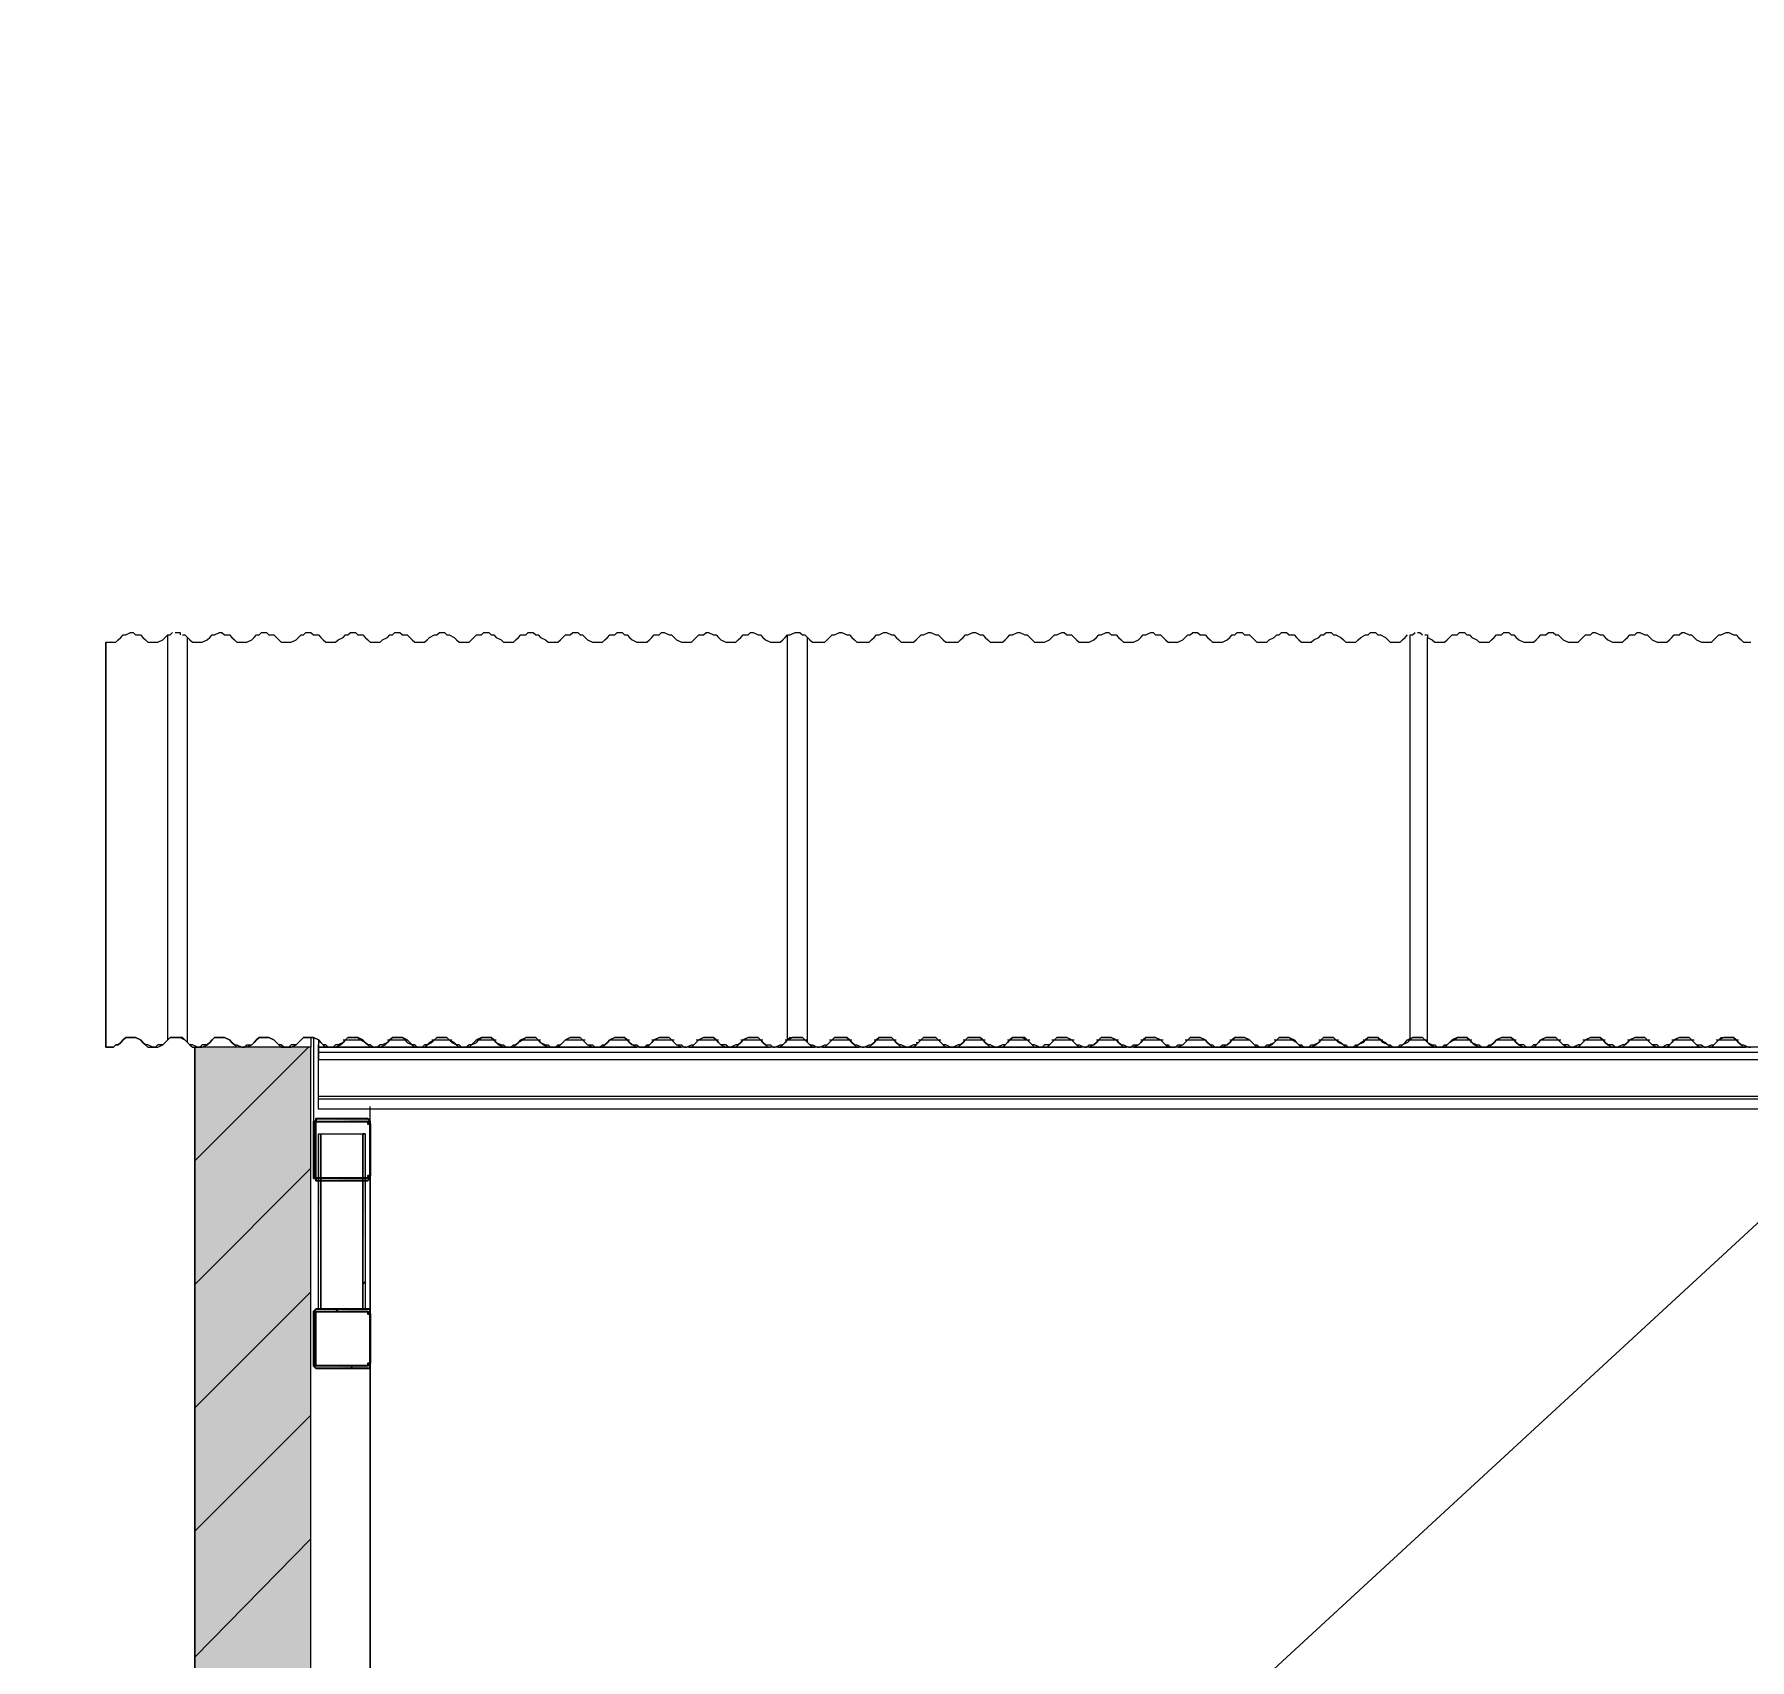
# Model space of a CAD drawing. Extents: x -187 to 52, y -9 to 65.
# Drawn here: x -132.639 to -129.702, y 41.74 to 44.523 of the extents above; entities that cross this region are included whole.
import ezdxf

# ---------------------------------------------------------------- set-up
doc = ezdxf.new("R2010")
doc.units = 0
doc.header["$MEASUREMENT"] = 0
doc.layers.add('Cotas', color=1, linetype='Continuous')
doc.layers.add('PDF4_Geometría', color=7, linetype='Continuous')
doc.layers.add('PDF4_Rellenos sólidos', color=7, linetype='Continuous', true_color=0xffffff)

msp = doc.modelspace()

# ---------------------------------------------------------------- hatches: boundary and pattern name
at = {"layer": 'PDF4_Rellenos sólidos', "transparency": 33554559}
h = msp.add_hatch(color=256, dxfattribs=at)
h.paths.add_polyline_path([(-132.3638, 41.6382), (-132.165, 41.6382), (-132.165, 42.7885), (-132.3638, 42.7885)])
h.paths.add_polyline_path([(-132.165, 38.6947), (-132.3638, 38.6947), (-132.3638, 38.4452), (-132.165, 38.4452)])
h = msp.add_hatch(color=256, dxfattribs=at)
h.paths.add_polyline_path([(-132.1523, 42.6658), (-132.0677, 42.6616), (-132.0677, 42.6658)])
h.paths.add_polyline_path([(-132.0677, 42.5643), (-132.1523, 42.5643), (-132.0677, 42.5601)])
h.paths.add_polyline_path([(-132.1566, 42.6574), (-132.1608, 42.6574), (-132.1608, 42.5686)])
h = msp.add_hatch(color=256, dxfattribs=at)
h.paths.add_polyline_path([(-132.1523, 42.3402), (-132.1481, 42.6404), (-132.1523, 42.6404)])
h.paths.add_polyline_path([(-132.0762, 42.3402), (-132.072, 42.6404), (-132.0762, 42.6404)])
h = msp.add_hatch(color=256, dxfattribs=at)
h.paths.add_polyline_path([(-132.1523, 42.3402), (-132.0677, 42.336), (-132.0677, 42.3402)])
h.paths.add_polyline_path([(-132.0677, 42.2429), (-132.1523, 42.2429), (-132.0677, 42.2387)])
h.paths.add_polyline_path([(-132.1566, 42.3317), (-132.1608, 42.3317), (-132.1608, 42.2471)])

# ---------------------------------------------------------------- linework, layer by layer
at = {"layer": 'Cotas'}
msp.add_line((-185.3587, -8.8734), (-104.8625, 65.3914), dxfattribs=at)
at = {"layer": 'PDF4_Geometría', "lineweight": 9}
for points in [[(-132.516, 43.482), (-132.516, 42.7885), (-132.516, 43.482), (-132.5118, 43.482), (-132.5033, 43.482), (-132.4991, 43.482), (-132.4949, 43.4863), (-132.4906, 43.4905), (-132.4864, 43.4947), (-132.4822, 43.4947), (-132.4737, 43.4989), (-132.4695, 43.4989), (-132.4653, 43.4947), (-132.4568, 43.4947), (-132.4526, 43.4905), (-132.4484, 43.4863), (-132.4441, 43.482), (-132.4357, 43.482), (-132.4314, 43.482), (-132.4272, 43.482), (-132.4188, 43.4863), (-132.4145, 43.4905), (-132.4103, 43.4947)], [(-132.4103, 42.8012), (-132.4103, 43.4947), (-132.4061, 43.4947), (-132.4018, 43.4989)], [(-132.3976, 43.4989), (-132.3934, 43.4989), (-132.3891, 43.4989), (-132.3891, 43.4947)], [(-132.3849, 43.4947), (-132.3807, 43.4947), (-132.3765, 43.4905), (-132.3722, 43.4863), (-132.368, 43.482), (-132.3595, 43.482), (-132.3553, 43.482), (-132.3511, 43.482), (-132.3426, 43.4863), (-132.3384, 43.4905), (-132.3342, 43.4947), (-132.3299, 43.4947), (-132.3215, 43.4989), (-132.3173, 43.4989), (-132.313, 43.4947), (-132.3046, 43.4947), (-132.3003, 43.4905), (-132.2961, 43.4863), (-132.2919, 43.482), (-132.2834, 43.482), (-132.2792, 43.482), (-132.275, 43.482), (-132.2665, 43.4863), (-132.2623, 43.4905), (-132.258, 43.4947), (-132.2538, 43.4947), (-132.2496, 43.4989), (-132.2411, 43.4989), (-132.2369, 43.4947), (-132.2284, 43.4947), (-132.2242, 43.4905), (-132.22, 43.4863), (-132.2158, 43.482), (-132.2115, 43.482), (-132.2031, 43.482), (-132.1988, 43.482), (-132.1904, 43.4863), (-132.1862, 43.4905), (-132.1819, 43.4947), (-132.1777, 43.4947), (-132.1735, 43.4989), (-132.165, 43.4989), (-132.1608, 43.4947), (-132.1523, 43.4947), (-132.1481, 43.4905), (-132.1439, 43.4863), (-132.1396, 43.482), (-132.1354, 43.482), (-132.1269, 43.482), (-132.1227, 43.482), (-132.1185, 43.4863), (-132.11, 43.4905), (-132.1058, 43.4947), (-132.1016, 43.4947), (-132.0973, 43.4989), (-132.0889, 43.4989), (-132.0847, 43.4947), (-132.0762, 43.4947), (-132.072, 43.4905), (-132.0677, 43.4863), (-132.0635, 43.482), (-132.0593, 43.482), (-132.0508, 43.482), (-132.0466, 43.482), (-132.0424, 43.4863), (-132.0339, 43.4905), (-132.0297, 43.4947), (-132.0254, 43.4947), (-132.0212, 43.4989), (-132.0128, 43.4989), (-132.0085, 43.4947), (-132.0001, 43.4947), (-131.9958, 43.4905), (-131.9916, 43.4863), (-131.9874, 43.482), (-131.9832, 43.482), (-131.9747, 43.482), (-131.9705, 43.482), (-131.9662, 43.4863), (-131.962, 43.4905), (-131.9536, 43.4947), (-131.9493, 43.4947), (-131.9451, 43.4989), (-131.9366, 43.4989), (-131.9324, 43.4947), (-131.9282, 43.4947), (-131.9197, 43.4905), (-131.9155, 43.4863), (-131.9113, 43.482), (-131.907, 43.482), (-131.8986, 43.482), (-131.8943, 43.482), (-131.8901, 43.4863), (-131.8859, 43.4905), (-131.8817, 43.4947), (-131.8732, 43.4947), (-131.869, 43.4989), (-131.8605, 43.4989), (-131.8563, 43.4947), (-131.8521, 43.4947), (-131.8478, 43.4905), (-131.8394, 43.4863), (-131.8351, 43.482), (-131.8309, 43.482), (-131.8225, 43.482), (-131.8182, 43.482), (-131.814, 43.4863), (-131.8098, 43.4905), (-131.8055, 43.4947), (-131.7971, 43.4947), (-131.7928, 43.4989), (-131.7844, 43.4989), (-131.7802, 43.4947), (-131.7759, 43.4947), (-131.7717, 43.4905), (-131.7632, 43.4863), (-131.759, 43.482), (-131.7548, 43.482), (-131.7463, 43.482), (-131.7421, 43.482), (-131.7379, 43.4863), (-131.7336, 43.4905), (-131.7294, 43.4947), (-131.721, 43.4947), (-131.7167, 43.4989), (-131.7083, 43.4989), (-131.704, 43.4947), (-131.6998, 43.4947), (-131.6956, 43.4905), (-131.6914, 43.4863), (-131.6829, 43.482), (-131.6787, 43.482), (-131.6702, 43.482), (-131.666, 43.482), (-131.6617, 43.4863), (-131.6575, 43.4905), (-131.6533, 43.4947), (-131.6448, 43.4947), (-131.6406, 43.4989), (-131.6321, 43.4989), (-131.6279, 43.4947), (-131.6237, 43.4947), (-131.6195, 43.4905), (-131.6152, 43.4863), (-131.6068, 43.482), (-131.6025, 43.482), (-131.5941, 43.482), (-131.5899, 43.482), (-131.5856, 43.4863), (-131.5814, 43.4905), (-131.5772, 43.4947), (-131.5687, 43.4947), (-131.5645, 43.4989), (-131.5603, 43.4989), (-131.5518, 43.4947), (-131.5476, 43.4947), (-131.5433, 43.4905), (-131.5391, 43.4863), (-131.5306, 43.482), (-131.5264, 43.482), (-131.5222, 43.482), (-131.5137, 43.482), (-131.5095, 43.4863), (-131.5053, 43.4905), (-131.501, 43.4947), (-131.4926, 43.4947), (-131.4884, 43.4989), (-131.4841, 43.4989), (-131.4757, 43.4947), (-131.4714, 43.4947), (-131.4672, 43.4905), (-131.463, 43.4863), (-131.4545, 43.482), (-131.4503, 43.482), (-131.4461, 43.482), (-131.4376, 43.482), (-131.4334, 43.4863), (-131.4291, 43.4905), (-131.4249, 43.4947), (-131.4165, 43.4947), (-131.4122, 43.4989), (-131.408, 43.4989), (-131.3995, 43.4947), (-131.3953, 43.4947), (-131.3911, 43.4905), (-131.3869, 43.4863), (-131.3784, 43.482), (-131.3742, 43.482), (-131.3699, 43.482), (-131.3615, 43.482), (-131.3573, 43.4863), (-131.353, 43.4905), (-131.3488, 43.4947)], [(-131.3488, 42.8012), (-131.3488, 43.4947), (-131.3446, 43.4947), (-131.3361, 43.4989), (-131.3319, 43.4989), (-131.3277, 43.4989), (-131.3234, 43.4947), (-131.3192, 43.4947), (-131.315, 43.4905), (-131.3107, 43.4863), (-131.3065, 43.482), (-131.298, 43.482), (-131.2938, 43.482), (-131.2854, 43.482), (-131.2811, 43.4863), (-131.2769, 43.4905), (-131.2727, 43.4947), (-131.2684, 43.4947), (-131.26, 43.4989), (-131.2558, 43.4989), (-131.2473, 43.4947), (-131.2431, 43.4947), (-131.2388, 43.4905), (-131.2346, 43.4863), (-131.2304, 43.482), (-131.2219, 43.482), (-131.2177, 43.482), (-131.2092, 43.482), (-131.205, 43.4863), (-131.2008, 43.4905), (-131.1965, 43.4947), (-131.1923, 43.4947), (-131.1839, 43.4989), (-131.1796, 43.4989), (-131.1712, 43.4947), (-131.1669, 43.4947), (-131.1627, 43.4905), (-131.1585, 43.4863), (-131.1543, 43.482), (-131.1458, 43.482), (-131.1416, 43.482), (-131.1331, 43.482), (-131.1289, 43.4863), (-131.1247, 43.4905), (-131.1204, 43.4947), (-131.1162, 43.4947), (-131.1077, 43.4989), (-131.1035, 43.4989), (-131.0951, 43.4947), (-131.0908, 43.4947), (-131.0866, 43.4905), (-131.0824, 43.4863), (-131.0781, 43.482), (-131.0697, 43.482), (-131.0654, 43.482), (-131.057, 43.482), (-131.0528, 43.4863), (-131.0485, 43.4905), (-131.0443, 43.4947), (-131.0401, 43.4947), (-131.0316, 43.4989), (-131.0274, 43.4989), (-131.0189, 43.4947), (-131.0147, 43.4947), (-131.0105, 43.4905), (-131.0062, 43.4863), (-131.002, 43.482), (-130.9936, 43.482), (-130.9893, 43.482), (-130.9809, 43.482), (-130.9766, 43.4863), (-130.9724, 43.4905), (-130.9682, 43.4947), (-130.9639, 43.4947), (-130.9555, 43.4989), (-130.9513, 43.4989), (-130.9428, 43.4947), (-130.9386, 43.4947), (-130.9343, 43.4905), (-130.9301, 43.4863), (-130.9259, 43.482), (-130.9174, 43.482), (-130.9132, 43.482), (-130.909, 43.482), (-130.9005, 43.4863), (-130.8963, 43.4905), (-130.8921, 43.4947), (-130.8878, 43.4947), (-130.8794, 43.4989), (-130.8751, 43.4989), (-130.8709, 43.4947), (-130.8625, 43.4947), (-130.8582, 43.4905), (-130.854, 43.4863), (-130.8498, 43.482), (-130.8413, 43.482), (-130.8371, 43.482), (-130.8328, 43.482), (-130.8244, 43.4863), (-130.8202, 43.4905), (-130.8159, 43.4947), (-130.8117, 43.4947), (-130.8032, 43.4989), (-130.799, 43.4989), (-130.7948, 43.4947), (-130.7863, 43.4947), (-130.7821, 43.4905), (-130.7779, 43.4863), (-130.7736, 43.482), (-130.7652, 43.482), (-130.761, 43.482), (-130.7567, 43.482), (-130.7483, 43.4863), (-130.744, 43.4905), (-130.7398, 43.4947), (-130.7356, 43.4947), (-130.7271, 43.4989), (-130.7229, 43.4989), (-130.7187, 43.4947), (-130.7102, 43.4947), (-130.706, 43.4905), (-130.7017, 43.4863), (-130.6975, 43.482), (-130.6933, 43.482), (-130.6848, 43.482), (-130.6806, 43.482), (-130.6721, 43.4863), (-130.6679, 43.4905), (-130.6637, 43.4947), (-130.6595, 43.4947), (-130.6552, 43.4989), (-130.6468, 43.4989), (-130.6425, 43.4947), (-130.6341, 43.4947), (-130.6299, 43.4905), (-130.6256, 43.4863), (-130.6214, 43.482), (-130.6172, 43.482), (-130.6087, 43.482), (-130.6045, 43.482), (-130.596, 43.4863), (-130.5918, 43.4905), (-130.5876, 43.4947), (-130.5833, 43.4947), (-130.5791, 43.4989), (-130.5706, 43.4989), (-130.5664, 43.4947), (-130.558, 43.4947), (-130.5537, 43.4905), (-130.5495, 43.4863), (-130.5453, 43.482), (-130.541, 43.482), (-130.5326, 43.482), (-130.5284, 43.482), (-130.5241, 43.4863), (-130.5157, 43.4905), (-130.5114, 43.4947), (-130.5072, 43.4947), (-130.503, 43.4989), (-130.4945, 43.4989), (-130.4903, 43.4947), (-130.4818, 43.4947), (-130.4776, 43.4905), (-130.4734, 43.4863), (-130.4691, 43.482), (-130.4649, 43.482), (-130.4565, 43.482), (-130.4522, 43.482), (-130.448, 43.4863), (-130.4395, 43.4905), (-130.4353, 43.4947), (-130.4311, 43.4947), (-130.4269, 43.4989), (-130.4184, 43.4989), (-130.4142, 43.4947), (-130.4099, 43.4947), (-130.4015, 43.4905), (-130.3973, 43.4863), (-130.393, 43.482), (-130.3888, 43.482), (-130.3803, 43.482), (-130.3761, 43.482), (-130.3719, 43.4863), (-130.3676, 43.4905), (-130.3592, 43.4947), (-130.355, 43.4947), (-130.3507, 43.4989), (-130.3423, 43.4989), (-130.338, 43.4947), (-130.3338, 43.4947), (-130.3254, 43.4905), (-130.3211, 43.4863), (-130.3169, 43.482), (-130.3127, 43.482), (-130.3042, 43.482), (-130.3, 43.482), (-130.2958, 43.4863), (-130.2915, 43.4905), (-130.2873, 43.4947)], [(-130.2831, 42.8012), (-130.2831, 43.4947), (-130.2788, 43.4947), (-130.2746, 43.4989)], [(-130.2704, 43.4989), (-130.2662, 43.4989), (-130.2619, 43.4947)], [(-130.2577, 43.4947), (-130.2535, 43.4947), (-130.2535, 43.4905), (-130.245, 43.4863), (-130.2408, 43.482), (-130.2365, 43.482), (-130.2281, 43.482), (-130.2239, 43.482), (-130.2196, 43.4863), (-130.2154, 43.4905), (-130.2112, 43.4947), (-130.2027, 43.4947), (-130.1985, 43.4989), (-130.19, 43.4989), (-130.1858, 43.4947), (-130.1816, 43.4947), (-130.1773, 43.4905), (-130.1689, 43.4863), (-130.1647, 43.482), (-130.1604, 43.482), (-130.152, 43.482), (-130.1477, 43.482), (-130.1435, 43.4863), (-130.1393, 43.4905), (-130.1351, 43.4947), (-130.1266, 43.4947), (-130.1224, 43.4989), (-130.1139, 43.4989), (-130.1097, 43.4947), (-130.1054, 43.4947), (-130.1012, 43.4905), (-130.097, 43.4863), (-130.0885, 43.482), (-130.0843, 43.482), (-130.0758, 43.482), (-130.0716, 43.482), (-130.0674, 43.4863), (-130.0632, 43.4905), (-130.0589, 43.4947), (-130.0505, 43.4947), (-130.0462, 43.4989), (-130.0378, 43.4989), (-130.0336, 43.4947), (-130.0293, 43.4947), (-130.0251, 43.4905), (-130.0209, 43.4863), (-130.0124, 43.482), (-130.0082, 43.482), (-130.0039, 43.482), (-129.9955, 43.482), (-129.9913, 43.4863), (-129.987, 43.4905), (-129.9828, 43.4947), (-129.9743, 43.4947), (-129.9701, 43.4989), (-129.9659, 43.4989), (-129.9574, 43.4947), (-129.9532, 43.4947), (-129.949, 43.4905), (-129.9447, 43.4863), (-129.9363, 43.482), (-129.9321, 43.482), (-129.9278, 43.482), (-129.9194, 43.482), (-129.9151, 43.4863), (-129.9109, 43.4905), (-129.9067, 43.4947), (-129.8982, 43.4947), (-129.894, 43.4989), (-129.8898, 43.4989), (-129.8813, 43.4947), (-129.8771, 43.4947), (-129.8728, 43.4905), (-129.8686, 43.4863), (-129.8602, 43.482), (-129.8559, 43.482), (-129.8517, 43.482), (-129.8432, 43.482), (-129.839, 43.4863), (-129.8348, 43.4905), (-129.8306, 43.4947), (-129.8221, 43.4947), (-129.8179, 43.4989), (-129.8136, 43.4989), (-129.8052, 43.4947), (-129.801, 43.4947), (-129.7967, 43.4905), (-129.7925, 43.4863), (-129.784, 43.482), (-129.7798, 43.482), (-129.7756, 43.482), (-129.7671, 43.482), (-129.7629, 43.4863), (-129.7587, 43.4905), (-129.7544, 43.4947), (-129.7502, 43.4947), (-129.7417, 43.4989), (-129.7375, 43.4989), (-129.7291, 43.4947), (-129.7248, 43.4947), (-129.7206, 43.4905), (-129.7164, 43.4863), (-129.7121, 43.482), (-129.7037, 43.482), (-129.6995, 43.482)], [(-132.3765, 42.7969), (-132.3765, 43.4905)], [(-131.315, 42.7969), (-131.315, 43.4905)], [(-130.2535, 42.7969), (-130.2535, 43.4905)], [(-132.165, 42.8054), (-132.165, 42.7885)], [(-132.1608, 42.8054), (-132.1608, 42.6574)], [(-132.1523, 42.8012), (-132.1523, 42.7969), (-132.1523, 42.7927), (-132.1523, 42.7885), (-132.1354, 42.7885)], [(-132.11, 42.8012), (-132.0762, 42.8012)], [(-132.0339, 42.8012), (-132.0001, 42.8012)], [(-131.9578, 42.8012), (-131.924, 42.8012)], [(-131.8817, 42.8012), (-131.8478, 42.8012)], [(-131.8055, 42.8012), (-131.7717, 42.8012)], [(-131.7294, 42.8012), (-131.6956, 42.8012)], [(-131.6533, 42.8012), (-131.6195, 42.8012)], [(-131.5814, 42.8012), (-131.5433, 42.8012)], [(-131.5053, 42.8012), (-131.4672, 42.8012)], [(-131.4291, 42.8012), (-131.3911, 42.8012)], [(-131.353, 42.8012), (-131.315, 42.8012)], [(-131.2769, 42.8012), (-131.2388, 42.8012)], [(-131.2008, 42.8012), (-131.1627, 42.8012)], [(-131.1247, 42.8012), (-131.0866, 42.8012)], [(-131.0485, 42.8012), (-131.0105, 42.8012)], [(-130.9724, 42.8012), (-130.9343, 42.8012)], [(-130.8963, 42.8012), (-130.8582, 42.8012)], [(-130.8202, 42.8012), (-130.7821, 42.8012)], [(-130.744, 42.8012), (-130.706, 42.8012)], [(-130.6679, 42.8012), (-130.6341, 42.8012)], [(-130.5918, 42.8012), (-130.558, 42.8012)], [(-130.5157, 42.8012), (-130.4818, 42.8012)], [(-130.4395, 42.8012), (-130.4057, 42.8012)], [(-130.3634, 42.8012), (-130.3296, 42.8012)], [(-130.2873, 42.8012), (-130.2535, 42.8012)], [(-130.2112, 42.8012), (-130.1773, 42.8012)], [(-130.1351, 42.8012), (-130.1012, 42.8012)], [(-130.0589, 42.8012), (-130.0251, 42.8012)], [(-129.987, 42.8012), (-129.949, 42.8012)], [(-129.9109, 42.8012), (-129.8728, 42.8012)], [(-129.8348, 42.8012), (-129.7967, 42.8012)], [(-129.7587, 42.8012), (-129.7206, 42.8012)], [(-132.3638, 42.5939), (-132.1692, 42.7885)], [(-132.2877, 35.4975), (-132.3638, 35.4975), (-132.3638, 42.7885)], [(-132.1523, 42.7208), (-132.1523, 42.725), (-132.1523, 42.7927)], [(-124.1213, 42.7885), (-132.1523, 42.7885), (-132.1523, 42.78), (-132.1523, 42.7758), (-132.1523, 42.7715), (-132.1523, 42.7673), (-124.1213, 42.7673), (-124.1213, 42.7039), (-124.1213, 42.6997), (-132.1523, 42.6997)], [(-132.1523, 42.78), (-124.1213, 42.78)], [(-126.663, 42.6827), (-129.3231, 42.6827), (-129.4076, 42.6827), (-132.0677, 42.6827), (-132.1523, 42.6827), (-132.1523, 42.687), (-132.1523, 42.6912), (-132.1523, 42.6954), (-132.1523, 42.6997), (-132.1523, 42.7039), (-132.1523, 42.7715)], [(-132.1269, 42.7885), (-132.0593, 42.7885)], [(-132.0508, 42.7885), (-131.9832, 42.7885)], [(-131.9747, 42.7885), (-131.907, 42.7885)], [(-131.8986, 42.7885), (-131.8309, 42.7885)], [(-131.8225, 42.7885), (-131.7548, 42.7885)], [(-131.7463, 42.7885), (-131.6787, 42.7885)], [(-131.6702, 42.7885), (-131.6068, 42.7885)], [(-131.5941, 42.7885), (-131.5306, 42.7885)], [(-131.518, 42.7885), (-131.4545, 42.7885)], [(-131.4418, 42.7885), (-131.3784, 42.7885)], [(-131.3657, 42.7885), (-131.3023, 42.7885)], [(-131.2896, 42.7885), (-131.2262, 42.7885)], [(-131.2135, 42.7885), (-131.15, 42.7885)], [(-131.1373, 42.7885), (-131.0739, 42.7885)], [(-131.0612, 42.7885), (-130.9978, 42.7885)], [(-130.9851, 42.7885), (-130.9217, 42.7885)], [(-130.909, 42.7885), (-130.8455, 42.7885)], [(-130.8328, 42.7885), (-130.7694, 42.7885)], [(-130.7567, 42.7885), (-130.6933, 42.7885)], [(-130.6806, 42.7885), (-130.6172, 42.7885)], [(-130.6087, 42.7885), (-130.541, 42.7885)], [(-130.5326, 42.7885), (-130.4649, 42.7885)], [(-130.4565, 42.7885), (-130.3888, 42.7885)], [(-130.3803, 42.7885), (-130.3127, 42.7885)], [(-130.3042, 42.7885), (-130.2365, 42.7885)], [(-130.2281, 42.7885), (-130.1604, 42.7885)], [(-130.152, 42.7885), (-130.0843, 42.7885)], [(-130.0758, 42.7885), (-130.0124, 42.7885)], [(-129.9997, 42.7885), (-129.9363, 42.7885)], [(-129.9236, 42.7885), (-129.8602, 42.7885)], [(-129.8475, 42.7885), (-129.784, 42.7885)], [(-129.7713, 42.7885), (-129.7079, 42.7885)], [(-124.1213, 42.7039), (-132.1523, 42.7039), (-132.1523, 42.7081), (-132.1523, 42.7123), (-132.1523, 42.7166)], [(-132.0635, 42.6574), (-132.0635, 42.687)], [(-132.1481, 42.3402), (-132.1481, 42.6404), (-132.1481, 42.3402), (-132.1523, 42.3402), (-132.1523, 42.6404), (-132.1481, 42.6404), (-132.1439, 42.6404), (-132.0762, 42.6404), (-132.0762, 42.3402), (-132.0762, 42.6404), (-132.072, 42.6404), (-132.0762, 42.6404)], [(-132.1523, 42.6404), (-132.1481, 42.6404), (-132.1439, 42.6404)], [(-132.072, 42.6404), (-132.072, 42.3402), (-132.0762, 42.3402), (-132.1439, 42.3402)], [(-132.3638, 42.3825), (-132.165, 42.5812)], [(-132.0762, 42.3825), (-132.072, 42.3867)], [(-132.3638, 42.171), (-132.165, 42.3698)], [(-132.1227, 42.336), (-132.1185, 42.3402)], [(-132.1608, 42.2979), (-132.1566, 42.3021)], [(-132.0635, 42.2725), (-132.0635, 42.2767)], [(-132.0635, 35.6455), (-132.0635, 40.6908), (-129.7164, 40.6908), (-129.7164, 41.6889), (-132.0635, 41.6889), (-132.0635, 42.0399), (-132.0635, 42.2387), (-132.0635, 42.2471), (-132.0635, 35.6455), (-132.2411, 35.6455)], [(-132.0973, 42.2387), (-132.0931, 42.2429)], [(-132.3638, 41.9596), (-132.165, 42.1583)], [(-132.3638, 41.7439), (-132.165, 41.9469)]]:
    msp.add_lwpolyline(points, dxfattribs=at)
at = {"layer": 'PDF4_Geometría', "lineweight": 18}
for points in [[(-132.3849, 42.8054), (-132.3807, 42.8012), (-132.3765, 42.7969), (-132.3807, 42.8012), (-132.3849, 42.8054), (-132.3934, 42.8054), (-132.3976, 42.8054), (-132.4061, 42.8054), (-132.4103, 42.8012), (-132.4061, 42.8054), (-132.3976, 42.8054), (-132.3934, 42.8054), (-132.3891, 42.8054), (-132.3807, 42.8012), (-132.3765, 42.7969), (-132.3807, 42.8012), (-132.3891, 42.8054), (-132.3934, 42.8054), (-132.4018, 42.8054), (-132.4061, 42.8054), (-132.4103, 42.8012), (-132.4145, 42.7969), (-132.4188, 42.7927), (-132.4272, 42.7927), (-132.4314, 42.7885), (-132.4357, 42.7885), (-132.4441, 42.7927), (-132.4484, 42.7927), (-132.4526, 42.7969), (-132.4568, 42.8012), (-132.4653, 42.8054), (-132.4695, 42.8054), (-132.4737, 42.8054), (-132.4822, 42.8054), (-132.4864, 42.8012), (-132.4906, 42.7969), (-132.4949, 42.7927), (-132.4991, 42.7927), (-132.5033, 42.7885), (-132.5118, 42.7885), (-132.516, 42.7885), (-132.5118, 42.7885), (-132.5033, 42.7885), (-132.4991, 42.7927), (-132.4949, 42.7927), (-132.4906, 42.7969), (-132.4864, 42.8012), (-132.4822, 42.8054), (-132.4737, 42.8054), (-132.4695, 42.8054), (-132.4653, 42.8054), (-132.4568, 42.8012), (-132.4526, 42.7969), (-132.4484, 42.7927), (-132.4441, 42.7885), (-132.4357, 42.7885), (-132.4314, 42.7885), (-132.4272, 42.7885), (-132.4188, 42.7927), (-132.4145, 42.7969), (-132.4103, 42.8012), (-132.4061, 42.8054)], [(-132.4018, 42.8054), (-132.3976, 42.8054), (-132.3934, 42.8054), (-132.3891, 42.8054)], [(-131.5856, 42.7927), (-131.5899, 42.7885), (-131.5941, 42.7885), (-131.6025, 42.7885), (-131.6068, 42.7885), (-131.6152, 42.7927), (-131.6195, 42.7969), (-131.6237, 42.8012), (-131.6279, 42.8054), (-131.6321, 42.8054), (-131.6406, 42.8054), (-131.6448, 42.8054), (-131.6533, 42.8012), (-131.6575, 42.7969), (-131.6617, 42.7927), (-131.666, 42.7885), (-131.6702, 42.7885), (-131.6787, 42.7885), (-131.6829, 42.7885), (-131.6914, 42.7927), (-131.6956, 42.7969), (-131.6998, 42.8012), (-131.704, 42.8054), (-131.7083, 42.8054), (-131.7167, 42.8054), (-131.721, 42.8054), (-131.7294, 42.8012), (-131.7336, 42.7969), (-131.7379, 42.7927), (-131.7421, 42.7885), (-131.7463, 42.7885), (-131.7548, 42.7885), (-131.759, 42.7885), (-131.7675, 42.7927), (-131.7717, 42.7969), (-131.7759, 42.8012), (-131.7802, 42.8054), (-131.7844, 42.8054), (-131.7928, 42.8054), (-131.7971, 42.8054), (-131.8013, 42.8012), (-131.8098, 42.7969), (-131.814, 42.7927), (-131.8182, 42.7885), (-131.8225, 42.7885), (-131.8309, 42.7885), (-131.8351, 42.7885), (-131.8436, 42.7927), (-131.8478, 42.7969), (-131.8521, 42.8012), (-131.8563, 42.8054), (-131.8605, 42.8054), (-131.869, 42.8054), (-131.8732, 42.8054), (-131.8817, 42.8012), (-131.8859, 42.7969), (-131.8901, 42.7927), (-131.8943, 42.7927), (-131.8986, 42.7885), (-131.907, 42.7885), (-131.9113, 42.7927), (-131.9155, 42.7927), (-131.9197, 42.7969), (-131.9282, 42.8012), (-131.9324, 42.8054), (-131.9366, 42.8054), (-131.9451, 42.8054), (-131.9493, 42.8054), (-131.9536, 42.8012), (-131.962, 42.7969), (-131.9662, 42.7927), (-131.9705, 42.7927), (-131.9747, 42.7885), (-131.9832, 42.7885), (-131.9874, 42.7927), (-131.9916, 42.7927), (-131.9958, 42.7969), (-132.0001, 42.8012), (-132.0085, 42.8054), (-132.0128, 42.8054), (-132.0212, 42.8054), (-132.0254, 42.8054), (-132.0297, 42.8012), (-132.0339, 42.7969), (-132.0424, 42.7927), (-132.0466, 42.7927), (-132.0508, 42.7885), (-132.0593, 42.7885), (-132.0635, 42.7927), (-132.0677, 42.7927), (-132.072, 42.7969), (-132.0762, 42.8012), (-132.0847, 42.8054), (-132.0889, 42.8054), (-132.0973, 42.8054), (-132.1016, 42.8054), (-132.1058, 42.8012), (-132.11, 42.7969), (-132.1185, 42.7927), (-132.1227, 42.7927), (-132.1269, 42.7885), (-132.1354, 42.7885), (-132.1396, 42.7927), (-132.1439, 42.7927), (-132.1481, 42.7969), (-132.1523, 42.8012), (-132.1608, 42.8054), (-132.165, 42.8054), (-132.1735, 42.8054), (-132.1777, 42.8054), (-132.1819, 42.8012), (-132.1862, 42.7969), (-132.1819, 42.8012), (-132.1777, 42.8054), (-132.1735, 42.8054), (-132.165, 42.8054), (-132.1608, 42.8054), (-132.1523, 42.8012), (-132.1481, 42.7969), (-132.1439, 42.7927), (-132.1396, 42.7885), (-132.1354, 42.7885), (-132.1269, 42.7885), (-132.1227, 42.7885), (-132.1143, 42.7927), (-132.11, 42.7969), (-132.1058, 42.8012), (-132.1016, 42.8054), (-132.0973, 42.8054), (-132.0889, 42.8054), (-132.0847, 42.8054), (-132.0804, 42.8012), (-132.072, 42.7969), (-132.0677, 42.7927), (-132.0635, 42.7885), (-132.0593, 42.7885), (-132.0508, 42.7885), (-132.0466, 42.7885), (-132.0381, 42.7927), (-132.0339, 42.7969), (-132.0297, 42.8012), (-132.0254, 42.8054), (-132.0212, 42.8054), (-132.0128, 42.8054), (-132.0085, 42.8054), (-132.0043, 42.8012), (-132.0001, 42.7969), (-131.9916, 42.7927), (-131.9874, 42.7885), (-131.9832, 42.7885), (-131.9747, 42.7885), (-131.9705, 42.7885), (-131.9662, 42.7927), (-131.9578, 42.7969), (-131.9536, 42.8012), (-131.9493, 42.8054), (-131.9451, 42.8054), (-131.9366, 42.8054), (-131.9324, 42.8054), (-131.9282, 42.8012), (-131.924, 42.7969), (-131.9155, 42.7927), (-131.9113, 42.7885), (-131.907, 42.7885), (-131.8986, 42.7885), (-131.8943, 42.7885), (-131.8901, 42.7927), (-131.8817, 42.7969), (-131.8774, 42.8012), (-131.8732, 42.8054), (-131.869, 42.8054), (-131.8605, 42.8054), (-131.8563, 42.8054), (-131.8521, 42.8012), (-131.8478, 42.7969), (-131.8394, 42.7927), (-131.8351, 42.7927), (-131.8309, 42.7885), (-131.8225, 42.7885), (-131.8182, 42.7927), (-131.814, 42.7927), (-131.8098, 42.7969), (-131.8055, 42.8012), (-131.7971, 42.8054), (-131.7928, 42.8054), (-131.7844, 42.8054), (-131.7802, 42.8054), (-131.7759, 42.8012), (-131.7717, 42.7969), (-131.7632, 42.7927), (-131.759, 42.7927), (-131.7548, 42.7885), (-131.7463, 42.7885), (-131.7421, 42.7927), (-131.7379, 42.7927), (-131.7336, 42.7969), (-131.7294, 42.8012), (-131.721, 42.8054), (-131.7167, 42.8054), (-131.7083, 42.8054), (-131.704, 42.8054), (-131.6998, 42.8012), (-131.6956, 42.7969), (-131.6914, 42.7927), (-131.6829, 42.7927), (-131.6787, 42.7885), (-131.6702, 42.7885), (-131.666, 42.7927), (-131.6617, 42.7927), (-131.6575, 42.7969), (-131.6533, 42.8012), (-131.6448, 42.8054), (-131.6406, 42.8054), (-131.6321, 42.8054), (-131.6279, 42.8054), (-131.6237, 42.8012), (-131.6195, 42.7969), (-131.6152, 42.7927), (-131.6068, 42.7927), (-131.6025, 42.7885), (-131.5941, 42.7885), (-131.5899, 42.7927), (-131.5856, 42.7927), (-131.5814, 42.7969), (-131.5772, 42.8012), (-131.5687, 42.8054), (-131.5645, 42.8054), (-131.5603, 42.8054), (-131.5518, 42.8054), (-131.5476, 42.8012), (-131.5433, 42.7969), (-131.5476, 42.8012), (-131.5518, 42.8054), (-131.5603, 42.8054), (-131.5645, 42.8054), (-131.5687, 42.8054), (-131.5772, 42.8012), (-131.5814, 42.7969)], [(-131.3446, 42.8054), (-131.3488, 42.8012), (-131.353, 42.7969), (-131.3573, 42.7927), (-131.3615, 42.7885), (-131.3699, 42.7885), (-131.3742, 42.7885), (-131.3826, 42.7885), (-131.3869, 42.7927), (-131.3911, 42.7969), (-131.3953, 42.8012), (-131.3995, 42.8054), (-131.408, 42.8054), (-131.4122, 42.8054), (-131.4165, 42.8054), (-131.4249, 42.8012), (-131.4291, 42.7969), (-131.4249, 42.8012), (-131.4165, 42.8054), (-131.4122, 42.8054), (-131.408, 42.8054), (-131.3995, 42.8054), (-131.3953, 42.8012), (-131.3911, 42.7969), (-131.3869, 42.7927), (-131.3784, 42.7927), (-131.3742, 42.7885), (-131.3699, 42.7885), (-131.3615, 42.7927), (-131.3573, 42.7927), (-131.353, 42.7969), (-131.3488, 42.8012), (-131.3446, 42.8054), (-131.3361, 42.8054), (-131.3319, 42.8054), (-131.3234, 42.8054), (-131.3192, 42.8012), (-131.315, 42.7969), (-131.3107, 42.7927), (-131.3065, 42.7927), (-131.298, 42.7885), (-131.2938, 42.7885), (-131.2854, 42.7927), (-131.2811, 42.7927), (-131.2769, 42.7969), (-131.2727, 42.8012), (-131.2684, 42.8054), (-131.26, 42.8054), (-131.2558, 42.8054), (-131.2473, 42.8054), (-131.2431, 42.8012), (-131.2388, 42.7969), (-131.2346, 42.7927), (-131.2304, 42.7927), (-131.2219, 42.7885), (-131.2177, 42.7885), (-131.2092, 42.7927), (-131.205, 42.7927), (-131.2008, 42.7969), (-131.1965, 42.8012), (-131.1923, 42.8054), (-131.1839, 42.8054), (-131.1796, 42.8054), (-131.1712, 42.8054), (-131.1669, 42.8012), (-131.1627, 42.7969), (-131.1585, 42.7927), (-131.1543, 42.7885), (-131.1458, 42.7885), (-131.1416, 42.7885), (-131.1331, 42.7885), (-131.1289, 42.7927)], [(-131.1289, 42.7969), (-131.1247, 42.7969), (-131.1289, 42.7927), (-131.1331, 42.7927), (-131.1416, 42.7885), (-131.1458, 42.7885), (-131.1543, 42.7927), (-131.1585, 42.7927), (-131.1627, 42.7969), (-131.1669, 42.8012), (-131.1712, 42.8054), (-131.1796, 42.8054), (-131.1839, 42.8054), (-131.1923, 42.8054), (-131.1965, 42.8012), (-131.2008, 42.7969), (-131.205, 42.7927), (-131.2092, 42.7885), (-131.2177, 42.7885), (-131.2219, 42.7885), (-131.2304, 42.7885), (-131.2346, 42.7927), (-131.2388, 42.7969), (-131.2431, 42.8012), (-131.2473, 42.8054), (-131.2558, 42.8054), (-131.26, 42.8054), (-131.2684, 42.8054), (-131.2727, 42.8012), (-131.2769, 42.7969), (-131.2811, 42.7927), (-131.2854, 42.7885), (-131.2938, 42.7885), (-131.298, 42.7885), (-131.3065, 42.7885), (-131.3107, 42.7927), (-131.315, 42.7969), (-131.3192, 42.8012), (-131.3234, 42.8054), (-131.3319, 42.8054), (-131.3361, 42.8054), (-131.3403, 42.8054), (-131.3488, 42.8012), (-131.3403, 42.8054), (-131.3361, 42.8054), (-131.3319, 42.8054), (-131.3234, 42.8054), (-131.3192, 42.8012), (-131.315, 42.7969), (-131.3192, 42.8012), (-131.3234, 42.8054), (-131.3319, 42.8054), (-131.3361, 42.8054), (-131.3403, 42.8054)], [(-129.6995, 42.7885), (-129.7037, 42.7885), (-129.7121, 42.7885), (-129.7164, 42.7927), (-129.7206, 42.7969), (-129.7248, 42.8012), (-129.7291, 42.8054), (-129.7375, 42.8054), (-129.7417, 42.8054), (-129.746, 42.8054), (-129.7544, 42.8012), (-129.7587, 42.7969), (-129.7629, 42.7927), (-129.7671, 42.7885), (-129.7756, 42.7885), (-129.7798, 42.7885), (-129.7883, 42.7885), (-129.7925, 42.7927), (-129.7967, 42.7969), (-129.801, 42.8012), (-129.8052, 42.8054), (-129.8136, 42.8054), (-129.8179, 42.8054), (-129.8221, 42.8054), (-129.8306, 42.8012), (-129.8348, 42.7969), (-129.839, 42.7927), (-129.8432, 42.7927), (-129.8517, 42.7885), (-129.8559, 42.7885), (-129.8602, 42.7927), (-129.8686, 42.7927), (-129.8728, 42.7969), (-129.8771, 42.8012), (-129.8813, 42.8054), (-129.8898, 42.8054), (-129.894, 42.8054), (-129.8982, 42.8054), (-129.9067, 42.8012), (-129.9109, 42.7969), (-129.9151, 42.7927), (-129.9194, 42.7927), (-129.9278, 42.7885), (-129.9321, 42.7885), (-129.9363, 42.7927), (-129.9447, 42.7927), (-129.949, 42.7969), (-129.9532, 42.8012), (-129.9574, 42.8054), (-129.9659, 42.8054), (-129.9701, 42.8054), (-129.9743, 42.8054), (-129.9828, 42.8012), (-129.987, 42.7969), (-129.9913, 42.7927), (-129.9955, 42.7927), (-130.0039, 42.7885), (-130.0082, 42.7885), (-130.0124, 42.7927), (-130.0209, 42.7927), (-130.0251, 42.7969), (-130.0293, 42.8012), (-130.0336, 42.8054), (-130.0378, 42.8054), (-130.0462, 42.8054), (-130.0505, 42.8054), (-130.0589, 42.8012), (-130.0632, 42.7969), (-130.0589, 42.8012), (-130.0505, 42.8054), (-130.0462, 42.8054), (-130.0378, 42.8054), (-130.0336, 42.8054), (-130.0293, 42.8012), (-130.0251, 42.7969), (-130.0209, 42.7927), (-130.0124, 42.7885), (-130.0082, 42.7885), (-129.9997, 42.7885), (-129.9955, 42.7885), (-129.9913, 42.7927), (-129.987, 42.7969), (-129.9828, 42.8012), (-129.9743, 42.8054), (-129.9701, 42.8054), (-129.9659, 42.8054), (-129.9574, 42.8054), (-129.9532, 42.8012), (-129.949, 42.7969), (-129.9447, 42.7927), (-129.9363, 42.7885), (-129.9321, 42.7885), (-129.9278, 42.7885), (-129.9194, 42.7885), (-129.9151, 42.7927), (-129.9109, 42.7969), (-129.9067, 42.8012), (-129.8982, 42.8054), (-129.894, 42.8054), (-129.8898, 42.8054), (-129.8813, 42.8054), (-129.8771, 42.8012), (-129.8728, 42.7969), (-129.8686, 42.7927), (-129.8602, 42.7885), (-129.8559, 42.7885), (-129.8517, 42.7885), (-129.8432, 42.7885), (-129.839, 42.7927), (-129.8348, 42.7969), (-129.8306, 42.8012), (-129.8221, 42.8054), (-129.8179, 42.8054), (-129.8136, 42.8054), (-129.8052, 42.8054), (-129.801, 42.8012), (-129.7967, 42.7969), (-129.7925, 42.7927), (-129.784, 42.7927), (-129.7798, 42.7885), (-129.7756, 42.7885), (-129.7671, 42.7927), (-129.7629, 42.7927), (-129.7587, 42.7969), (-129.7544, 42.8012), (-129.7502, 42.8054), (-129.7417, 42.8054), (-129.7375, 42.8054), (-129.7291, 42.8054), (-129.7248, 42.8012), (-129.7206, 42.7969), (-129.7164, 42.7927), (-129.7121, 42.7927), (-129.7037, 42.7885), (-129.6995, 42.7885)]]:
    msp.add_lwpolyline(points, dxfattribs=at)
for points in [[(-132.3003, 42.7969), (-132.3046, 42.8012), (-132.313, 42.8054), (-132.3173, 42.8054), (-132.3215, 42.8054), (-132.3299, 42.8054), (-132.3342, 42.8012), (-132.3384, 42.7969), (-132.3426, 42.7927), (-132.3511, 42.7927), (-132.3553, 42.7885), (-132.3595, 42.7885), (-132.368, 42.7927), (-132.3722, 42.7927), (-132.3765, 42.7969), (-132.3722, 42.7927), (-132.368, 42.7885), (-132.3595, 42.7885), (-132.3553, 42.7885), (-132.3511, 42.7885), (-132.3426, 42.7927), (-132.3384, 42.7969), (-132.3342, 42.8012), (-132.3299, 42.8054), (-132.3215, 42.8054), (-132.3173, 42.8054), (-132.313, 42.8054), (-132.3046, 42.8012), (-132.3003, 42.7969), (-132.2961, 42.7927), (-132.2919, 42.7927), (-132.2834, 42.7885), (-132.2792, 42.7885), (-132.275, 42.7927), (-132.2665, 42.7927), (-132.2623, 42.7969), (-132.258, 42.8012), (-132.2538, 42.8054), (-132.2496, 42.8054), (-132.2411, 42.8054), (-132.2369, 42.8054), (-132.2284, 42.8012), (-132.2242, 42.7969), (-132.22, 42.7927), (-132.2158, 42.7885), (-132.2115, 42.7885), (-132.2031, 42.7885), (-132.1988, 42.7885), (-132.1904, 42.7927), (-132.1862, 42.7969), (-132.1904, 42.7927), (-132.1988, 42.7927), (-132.2031, 42.7885), (-132.2115, 42.7885), (-132.2158, 42.7927), (-132.22, 42.7927), (-132.2242, 42.7969), (-132.2284, 42.8012), (-132.2369, 42.8054), (-132.2411, 42.8054), (-132.2496, 42.8054), (-132.2538, 42.8054), (-132.258, 42.8012), (-132.2623, 42.7969), (-132.2665, 42.7927), (-132.275, 42.7885), (-132.2792, 42.7885), (-132.2877, 42.7885), (-132.2919, 42.7885), (-132.2961, 42.7927)], [(-131.4672, 42.7969), (-131.4714, 42.8012), (-131.4757, 42.8054), (-131.4841, 42.8054), (-131.4884, 42.8054), (-131.4926, 42.8054), (-131.501, 42.8012), (-131.5053, 42.7969), (-131.5095, 42.7927), (-131.5137, 42.7885), (-131.5222, 42.7885), (-131.5264, 42.7885), (-131.5306, 42.7885), (-131.5391, 42.7927), (-131.5433, 42.7969), (-131.5391, 42.7927), (-131.5306, 42.7927), (-131.5264, 42.7885), (-131.5222, 42.7885), (-131.5137, 42.7927), (-131.5095, 42.7927), (-131.5053, 42.7969), (-131.501, 42.8012), (-131.4926, 42.8054), (-131.4884, 42.8054), (-131.4841, 42.8054), (-131.4757, 42.8054), (-131.4714, 42.8012), (-131.4672, 42.7969), (-131.463, 42.7927), (-131.4545, 42.7885), (-131.4503, 42.7885), (-131.4461, 42.7885), (-131.4376, 42.7885), (-131.4334, 42.7927), (-131.4291, 42.7969), (-131.4334, 42.7927), (-131.4376, 42.7927), (-131.4461, 42.7885), (-131.4503, 42.7885), (-131.4545, 42.7927), (-131.463, 42.7927)], [(-131.1247, 42.7969), (-131.1204, 42.8012), (-131.1162, 42.8054), (-131.1077, 42.8054), (-131.1035, 42.8054), (-131.0951, 42.8054), (-131.0908, 42.8012), (-131.0866, 42.7969), (-131.0824, 42.7927), (-131.0781, 42.7885), (-131.0697, 42.7885), (-131.0654, 42.7885), (-131.057, 42.7885), (-131.0528, 42.7927), (-131.0485, 42.7969), (-131.0443, 42.8012), (-131.0401, 42.8054), (-131.0316, 42.8054), (-131.0274, 42.8054), (-131.0189, 42.8054), (-131.0147, 42.8012), (-131.0105, 42.7969), (-131.0062, 42.7927), (-131.002, 42.7885), (-130.9936, 42.7885), (-130.9893, 42.7885), (-130.9809, 42.7885), (-130.9766, 42.7927), (-130.9724, 42.7969), (-130.9682, 42.8012), (-130.9639, 42.8054), (-130.9555, 42.8054), (-130.9513, 42.8054), (-130.947, 42.8054), (-130.9386, 42.8012), (-130.9343, 42.7969), (-130.9301, 42.7927), (-130.9259, 42.7885), (-130.9174, 42.7885), (-130.9132, 42.7885), (-130.9047, 42.7885), (-130.9005, 42.7927), (-130.8963, 42.7969), (-130.8921, 42.8012), (-130.8878, 42.8054), (-130.8794, 42.8054), (-130.8751, 42.8054), (-130.8709, 42.8054), (-130.8625, 42.8012), (-130.8582, 42.7969), (-130.854, 42.7927), (-130.8498, 42.7927), (-130.8413, 42.7885), (-130.8371, 42.7885), (-130.8328, 42.7927), (-130.8244, 42.7927), (-130.8202, 42.7969), (-130.8159, 42.8012), (-130.8117, 42.8054), (-130.8032, 42.8054), (-130.799, 42.8054), (-130.7948, 42.8054), (-130.7863, 42.8012), (-130.7821, 42.7969), (-130.7779, 42.7927), (-130.7736, 42.7927), (-130.7652, 42.7885), (-130.761, 42.7885), (-130.7567, 42.7927), (-130.7483, 42.7927), (-130.744, 42.7969), (-130.7398, 42.8012), (-130.7356, 42.8054), (-130.7271, 42.8054), (-130.7229, 42.8054), (-130.7187, 42.8054), (-130.7102, 42.8012), (-130.706, 42.7969), (-130.7017, 42.7927), (-130.6975, 42.7927), (-130.6933, 42.7885), (-130.6848, 42.7885), (-130.6806, 42.7927), (-130.6721, 42.7927), (-130.6679, 42.7969), (-130.6637, 42.8012), (-130.6595, 42.8054), (-130.6552, 42.8054), (-130.6468, 42.8054), (-130.6425, 42.8054), (-130.6341, 42.8012), (-130.6299, 42.7969), (-130.6256, 42.7927), (-130.6214, 42.7927), (-130.6172, 42.7885), (-130.6087, 42.7885), (-130.6045, 42.7927), (-130.596, 42.7927), (-130.5918, 42.7969), (-130.5876, 42.8012), (-130.5833, 42.8054), (-130.5791, 42.8054), (-130.5706, 42.8054), (-130.5664, 42.8054), (-130.558, 42.8012), (-130.5537, 42.7969), (-130.5495, 42.7927), (-130.5453, 42.7927), (-130.541, 42.7885), (-130.5326, 42.7885), (-130.5284, 42.7927), (-130.5241, 42.7927), (-130.5157, 42.7969), (-130.5114, 42.8012), (-130.5072, 42.8054), (-130.503, 42.8054), (-130.4945, 42.8054), (-130.4903, 42.8054), (-130.4818, 42.8012), (-130.4776, 42.7969), (-130.4861, 42.8012), (-130.4903, 42.8054), (-130.4945, 42.8054), (-130.503, 42.8054), (-130.5072, 42.8054), (-130.5114, 42.8012), (-130.5157, 42.7969), (-130.5199, 42.7927), (-130.5284, 42.7885), (-130.5326, 42.7885), (-130.541, 42.7885), (-130.5453, 42.7885), (-130.5495, 42.7927), (-130.5537, 42.7969), (-130.558, 42.8012), (-130.5664, 42.8054), (-130.5706, 42.8054), (-130.5791, 42.8054), (-130.5833, 42.8054), (-130.5876, 42.8012), (-130.5918, 42.7969), (-130.596, 42.7927), (-130.6045, 42.7885), (-130.6087, 42.7885), (-130.6172, 42.7885), (-130.6214, 42.7885), (-130.6256, 42.7927), (-130.6299, 42.7969), (-130.6341, 42.8012), (-130.6425, 42.8054), (-130.6468, 42.8054), (-130.6552, 42.8054), (-130.6595, 42.8054), (-130.6637, 42.8012), (-130.6679, 42.7969), (-130.6721, 42.7927), (-130.6806, 42.7885), (-130.6848, 42.7885), (-130.6933, 42.7885), (-130.6975, 42.7885), (-130.7017, 42.7927), (-130.706, 42.7969), (-130.7102, 42.8012), (-130.7187, 42.8054), (-130.7229, 42.8054), (-130.7271, 42.8054), (-130.7356, 42.8054), (-130.7398, 42.8012), (-130.744, 42.7969), (-130.7483, 42.7927), (-130.7567, 42.7885), (-130.761, 42.7885), (-130.7652, 42.7885), (-130.7736, 42.7885), (-130.7779, 42.7927), (-130.7821, 42.7969), (-130.7863, 42.8012), (-130.7948, 42.8054), (-130.799, 42.8054), (-130.8032, 42.8054), (-130.8117, 42.8054), (-130.8159, 42.8012), (-130.8202, 42.7969), (-130.8244, 42.7927), (-130.8328, 42.7885), (-130.8371, 42.7885), (-130.8413, 42.7885), (-130.8498, 42.7885), (-130.854, 42.7927), (-130.8582, 42.7969), (-130.8625, 42.8012), (-130.8709, 42.8054), (-130.8751, 42.8054), (-130.8794, 42.8054), (-130.8878, 42.8054), (-130.8921, 42.8012), (-130.8963, 42.7969), (-130.9005, 42.7927), (-130.909, 42.7927), (-130.9132, 42.7885), (-130.9174, 42.7885), (-130.9259, 42.7927), (-130.9301, 42.7927), (-130.9343, 42.7969), (-130.9386, 42.8012), (-130.9428, 42.8054), (-130.9513, 42.8054), (-130.9555, 42.8054), (-130.9639, 42.8054), (-130.9682, 42.8012), (-130.9724, 42.7969), (-130.9766, 42.7927), (-130.9809, 42.7927), (-130.9893, 42.7885), (-130.9936, 42.7885), (-131.002, 42.7927), (-131.0062, 42.7927), (-131.0105, 42.7969), (-131.0147, 42.8012), (-131.0189, 42.8054), (-131.0274, 42.8054), (-131.0316, 42.8054), (-131.0401, 42.8054), (-131.0443, 42.8012), (-131.0485, 42.7969), (-131.0528, 42.7927), (-131.057, 42.7927), (-131.0654, 42.7885), (-131.0697, 42.7885), (-131.0781, 42.7927), (-131.0824, 42.7927), (-131.0866, 42.7969), (-131.0908, 42.8012), (-131.0951, 42.8054), (-131.1035, 42.8054), (-131.1077, 42.8054), (-131.1162, 42.8054), (-131.1204, 42.8012)], [(-130.2154, 42.7969), (-130.2196, 42.7927), (-130.2239, 42.7885), (-130.2281, 42.7885), (-130.2365, 42.7885), (-130.2408, 42.7885), (-130.2492, 42.7927), (-130.2535, 42.7969), (-130.2577, 42.8012), (-130.2619, 42.8054), (-130.2662, 42.8054), (-130.2746, 42.8054), (-130.2788, 42.8054), (-130.2831, 42.8012), (-130.2788, 42.8054), (-130.2746, 42.8054), (-130.2662, 42.8054), (-130.2619, 42.8054), (-130.2577, 42.8012), (-130.2535, 42.7969), (-130.2577, 42.8012), (-130.2619, 42.8054), (-130.2662, 42.8054), (-130.2746, 42.8054), (-130.2788, 42.8054), (-130.2831, 42.8012), (-130.2873, 42.7969), (-130.2958, 42.7927), (-130.3, 42.7885), (-130.3042, 42.7885), (-130.3127, 42.7885), (-130.3169, 42.7885), (-130.3211, 42.7927), (-130.3296, 42.7969), (-130.3338, 42.8012), (-130.338, 42.8054), (-130.3423, 42.8054), (-130.3507, 42.8054), (-130.355, 42.8054), (-130.3592, 42.8012), (-130.3634, 42.7969), (-130.3719, 42.7927), (-130.3761, 42.7885), (-130.3803, 42.7885), (-130.3888, 42.7885), (-130.393, 42.7885), (-130.3973, 42.7927), (-130.4057, 42.7969), (-130.4099, 42.8012), (-130.4142, 42.8054), (-130.4184, 42.8054), (-130.4269, 42.8054), (-130.4311, 42.8054), (-130.4353, 42.8012), (-130.4395, 42.7969), (-130.4438, 42.7927), (-130.4522, 42.7885), (-130.4565, 42.7885), (-130.4649, 42.7885), (-130.4691, 42.7885), (-130.4734, 42.7927), (-130.4776, 42.7969), (-130.4734, 42.7927), (-130.4691, 42.7927), (-130.4649, 42.7885), (-130.4565, 42.7885), (-130.4522, 42.7927), (-130.448, 42.7927), (-130.4395, 42.7969), (-130.4353, 42.8012), (-130.4311, 42.8054), (-130.4269, 42.8054), (-130.4184, 42.8054), (-130.4142, 42.8054), (-130.4099, 42.8012), (-130.4015, 42.7969), (-130.3973, 42.7927), (-130.393, 42.7927), (-130.3888, 42.7885), (-130.3803, 42.7885), (-130.3761, 42.7927), (-130.3719, 42.7927), (-130.3676, 42.7969), (-130.3592, 42.8012), (-130.355, 42.8054), (-130.3507, 42.8054), (-130.3423, 42.8054), (-130.338, 42.8054), (-130.3338, 42.8012), (-130.3254, 42.7969), (-130.3211, 42.7927), (-130.3169, 42.7927), (-130.3127, 42.7885), (-130.3042, 42.7885), (-130.3, 42.7927), (-130.2958, 42.7927), (-130.2915, 42.7969), (-130.2873, 42.8012), (-130.2788, 42.8054), (-130.2746, 42.8054), (-130.2662, 42.8054), (-130.2619, 42.8054), (-130.2577, 42.8012), (-130.2535, 42.7969), (-130.245, 42.7927), (-130.2408, 42.7927), (-130.2365, 42.7885), (-130.2281, 42.7885), (-130.2239, 42.7927), (-130.2196, 42.7927), (-130.2154, 42.7969), (-130.2069, 42.8012), (-130.2027, 42.8054), (-130.1985, 42.8054), (-130.19, 42.8054), (-130.1858, 42.8054), (-130.1816, 42.8012), (-130.1773, 42.7969), (-130.1689, 42.7927), (-130.1647, 42.7927), (-130.1604, 42.7885), (-130.152, 42.7885), (-130.1477, 42.7927), (-130.1435, 42.7927), (-130.1393, 42.7969), (-130.1351, 42.8012), (-130.1266, 42.8054), (-130.1224, 42.8054), (-130.1139, 42.8054), (-130.1097, 42.8054), (-130.1054, 42.8012), (-130.1012, 42.7969), (-130.097, 42.7927), (-130.0885, 42.7885), (-130.0843, 42.7885), (-130.0758, 42.7885), (-130.0716, 42.7885), (-130.0674, 42.7927), (-130.0632, 42.7969), (-130.0674, 42.7927), (-130.0716, 42.7927), (-130.0758, 42.7885), (-130.0843, 42.7885), (-130.0885, 42.7927), (-130.097, 42.7927), (-130.1012, 42.7969), (-130.1054, 42.8012), (-130.1097, 42.8054), (-130.1139, 42.8054), (-130.1224, 42.8054), (-130.1266, 42.8054), (-130.1351, 42.8012), (-130.1393, 42.7969), (-130.1435, 42.7927), (-130.1477, 42.7885), (-130.152, 42.7885), (-130.1604, 42.7885), (-130.1647, 42.7885), (-130.1731, 42.7927), (-130.1773, 42.7969), (-130.1816, 42.8012), (-130.1858, 42.8054), (-130.19, 42.8054), (-130.1985, 42.8054), (-130.2027, 42.8054), (-130.2112, 42.8012)]]:
    msp.add_lwpolyline(points, close=True, dxfattribs=at)
at = {"layer": 'PDF4_Geometría', "lineweight": 20}
msp.add_lwpolyline([(-132.165, 42.7885), (-132.3638, 42.7885), (-132.3638, 41.6382), (-132.165, 41.6382)], close=True, dxfattribs=at)
at = {"layer": 'PDF4_Geometría', "lineweight": 35}
for points in [[(-132.0635, 42.5686), (-132.0635, 42.6574), (-132.0635, 42.6616), (-132.0677, 42.6658), (-132.1523, 42.6658), (-132.1566, 42.6658), (-132.1566, 42.6616), (-132.1608, 42.6616), (-132.1608, 42.6574), (-132.1608, 42.5686), (-132.1608, 42.5643), (-132.1566, 42.5643), (-132.1566, 42.5601), (-132.1523, 42.5601), (-132.0677, 42.5601), (-132.0635, 42.5643)], [(-132.1566, 42.6574), (-132.1566, 42.6616), (-132.1523, 42.6616), (-132.0677, 42.6616), (-132.0677, 42.6574), (-132.0635, 42.6574), (-132.0635, 42.5686), (-132.0677, 42.5686), (-132.0677, 42.5643), (-132.1523, 42.5643), (-132.1566, 42.5643), (-132.1566, 42.5686)], [(-132.0635, 42.2471), (-132.0635, 42.3317), (-132.0635, 42.336), (-132.0635, 42.3402), (-132.0677, 42.3402), (-132.1523, 42.3402), (-132.1566, 42.3402), (-132.1608, 42.336), (-132.1608, 42.3317), (-132.1608, 42.2471), (-132.1608, 42.2429), (-132.1566, 42.2387), (-132.1523, 42.2387), (-132.0677, 42.2387), (-132.0635, 42.2387), (-132.0635, 42.2429)], [(-132.1566, 42.3317), (-132.1566, 42.336), (-132.1523, 42.336), (-132.0677, 42.336), (-132.0677, 42.3317), (-132.0635, 42.3317), (-132.0635, 42.2471), (-132.0677, 42.2471), (-132.0677, 42.2429), (-132.1523, 42.2429), (-132.1566, 42.2429), (-132.1566, 42.2471)]]:
    msp.add_lwpolyline(points, close=True, dxfattribs=at)
at = {"layer": 'PDF4_Geometría', "lineweight": 9}
for points in [[(-132.0635, 42.6574), (-132.0635, 42.6616)], [(-132.0635, 42.3317), (-132.0635, 42.5686)]]:
    msp.add_lwpolyline(points, close=True, dxfattribs=at)

doc.saveas('drawing.dxf')
